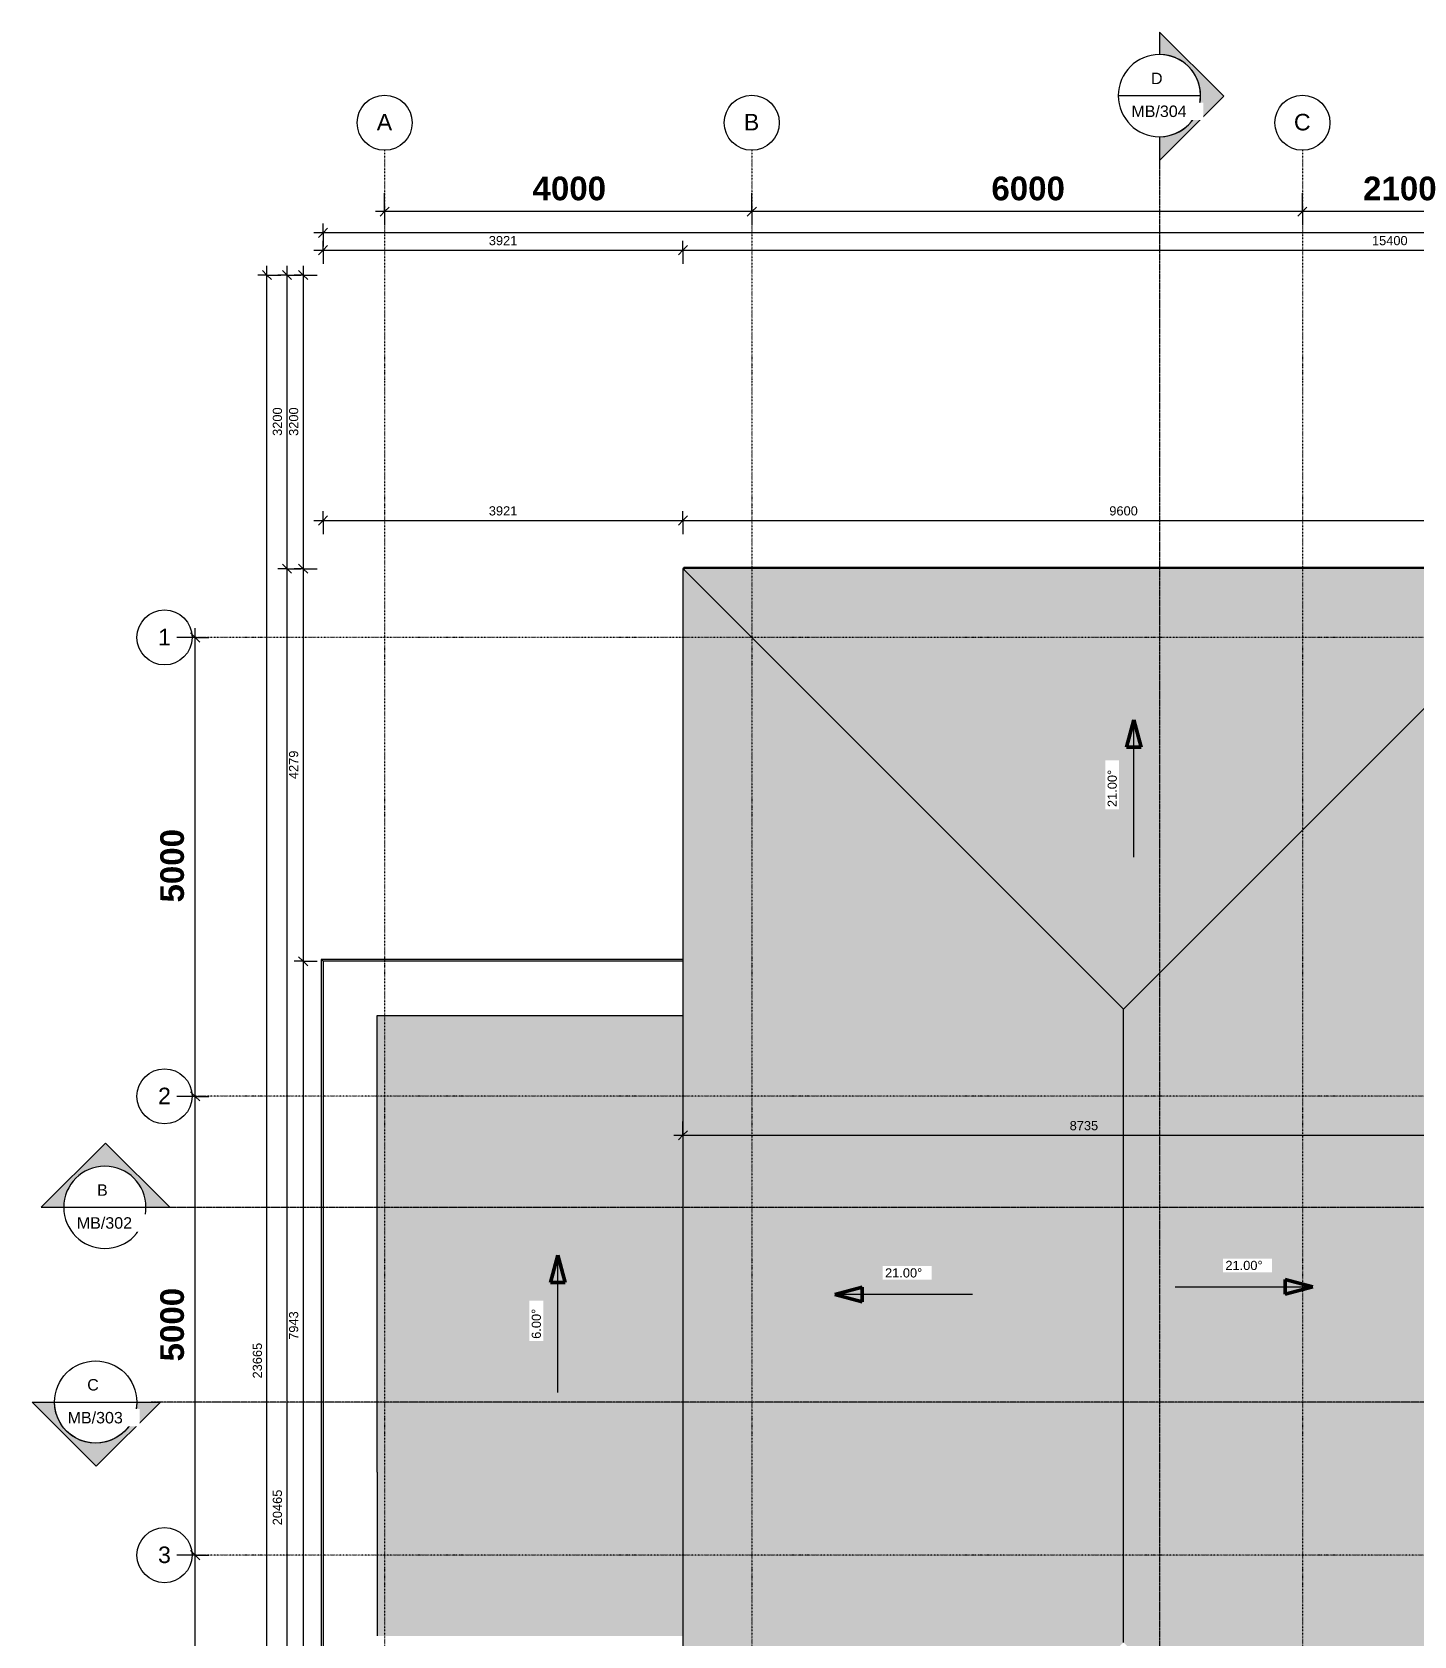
# Model space of a CAD drawing. Header units: millimetres. Extents: x -20313 to 11691, y -15775 to 12805.
# Drawn here: x -20313 to -5256, y -4672 to 12805 of the extents above; entities that cross this region are included whole.
import ezdxf

# ---------------------------------------------------------------- set-up
doc = ezdxf.new("R2010")
doc.units = ezdxf.units.MM
doc.linetypes.add('Dash dot', pattern=[15.875, 6.35, -4.7625, 0, -4.7625])
doc.linetypes.add('TD_Level Line', pattern=[8, 4, -2, 0, -2])
for name, color, linetype, lineweight in [('A-ANNO-DIMS', 211, 'Continuous', 9), ('A-ANNO-DIMS-100', 211, 'Continuous', 9), ('A-DETL-MBND', 5, 'Continuous', 5), ('A-ROOF', 132, 'Continuous', 5), ('A-ROOF-PATT', 132, 'Continuous', 5), ('G-ANNO-DIMS', 111, 'Continuous', 9), ('G-ANNO-SYMB', 111, 'Continuous', 9), ('S-GRID', 1, 'Continuous', 9), ('S-GRID-IDEN', 1, 'Continuous', 9)]:
    doc.layers.add(name, color=color, linetype=linetype, lineweight=lineweight)
doc.styles.add('Arial', font='arial.ttf', dxfattribs={"height": 125})
doc.styles.add('Arial_1', font='arial.ttf', dxfattribs={"height": 180})
doc.styles.add('Arial_2', font='arial.ttf', dxfattribs={"height": 100})
doc.styles.add('Arial_B', font='arialbd.ttf', dxfattribs={"height": 257.936508})
doc.dimstyles.new('Arial_1_0', dxfattribs={"dimscale": 304.8, "dimtxt": 102.02594, "dimasz": 0.328084, "dimexe": 0.328084, "dimexo": 0.0625, "dimgap": 0.082021, "dimtad": 1, "dimdec": 0, "dimzin": 0, "dimdsep": 46, "dimtxsty": 'Arial_2', "dimblk1": 'OBLIQUE', "dimblk2": 'OBLIQUE', "dimsah": 1, "dimcen": 0.09, "dimdle": 0.328084, "dimazin": 0, "dimtfac": 1, "dimtdec": 4, "dimtix": 1, "dimtmove": 0, "dimatfit": 3, "dimfxl": 0.492126, "dimfxlon": 1, "dimtvp": 1, "dimtolj": 1, "dimtzin": 0, "dimarcsym": 2})
doc.dimstyles.new('Arial_2_5', dxfattribs={"dimscale": 304.8, "dimtxt": 255.06485, "dimasz": 0.328084, "dimexe": 0.656168, "dimexo": 0.0625, "dimgap": 0.164042, "dimtad": 1, "dimdec": 0, "dimzin": 0, "dimdsep": 46, "dimtxsty": 'Arial_B', "dimblk1": 'OBLIQUE', "dimblk2": 'OBLIQUE', "dimsah": 1, "dimcen": 0.09, "dimdle": 0.328084, "dimazin": 0, "dimtfac": 1, "dimtdec": 4, "dimtix": 1, "dimtmove": 0, "dimatfit": 3, "dimfxl": 0.492126, "dimfxlon": 1, "dimtvp": 1, "dimtolj": 1, "dimtzin": 0, "dimarcsym": 2})

# ---------------------------------------------------------------- blocks, each defined once
blk = doc.blocks.new('PARAPET1 - PARAPET-963186-03_Roof Level')
at = {"layer": 'A-DETL-MBND'}
for p, q in [((2134, 17241), (-5843, 16979)), ((2115, 17221), (-5823, 16960)), ((2244, 13302), (2115, 17221)), ((2263, 13303), (2134, 17241)), ((-5843, 16979), (-5714, 13040)), ((-5695, 13041), (-5823, 16960)), ((-3429, 16447), (1544, 16611)), ((1544, 16611), (1653, 13282))]:
    blk.add_line(p, q, dxfattribs=at)
for points in [[(2115, 17221), (2118, 17224), (2121, 17227), (2125, 17232), (2128, 17234), (2130, 17237), (2132, 17239), (2134, 17241), (2134, 17241), (2133, 17241)], [(-5823, 16960), (-5826, 16963), (-5830, 16966), (-5834, 16970), (-5837, 16973), (-5839, 16975), (-5841, 16977), (-5843, 16979), (-5843, 16979), (-5843, 16978)]]:
    blk.add_open_spline(points, degree=3, knots=[0, 0, 0, 0, 0.1111111, 0.1666667, 0.2222222, 0.2777778, 0.3333333, 0.4444444, 0.5555556, 0.5555556, 0.5555556, 0.5555556], dxfattribs=at)
blk = doc.blocks.new('PARAPET4 - PARAPET-973503-03_Roof Level')
at = {"layer": 'A-DETL-MBND'}
for p, q in [((6532, 13433), (6521, 13433)), ((7274, -9136), (6532, 13433))]:
    blk.add_line(p, q, dxfattribs=at)
blk.add_open_spline([(6531, 13433), (6532, 13434), (6532, 13434), (6531, 13432), (6529, 13431), (6527, 13429), (6526, 13427), (6524, 13426), (6523, 13424), (6522, 13423), (6521, 13422)], degree=3, knots=[0.4444444, 0.4444444, 0.4444444, 0.4444444, 0.5555556, 0.6111111, 0.6666667, 0.75, 0.7708333, 0.7916667, 0.8333333, 0.8662883, 0.8662883, 0.8662883, 0.8662883], dxfattribs=at)
blk = doc.blocks.new('Grid - _-182767-03_Roof Level')
at = {"layer": 'S-GRID-IDEN'}
blk.add_circle((0, 0), 3, dxfattribs=at)
blk = doc.blocks.new('Section - _-1243848-03_Roof Level')
at = {"layer": 'G-ANNO-SYMB'}
h = blk.add_hatch(color=256, dxfattribs=at)
edge = h.paths.add_edge_path()
edge.add_line((-12.93, 0), (-5.93, 7))
edge.add_line((-5.93, 7), (1.07, 0))
edge.add_line((1.07, 0), (-1.52, 0))
edge.add_arc((-6, 0), 4.48, 0, 180)
edge.add_line((-10.48, 0), (-12.93, 0))
for p, q in [((-5.93, 7), (-12.93, 0)), ((1.07, 0), (-5.93, 7)), ((-12.93, 0), (-10.48, 0)), ((-1.52, 0), (1.07, 0))]:
    blk.add_line(p, q, dxfattribs=at)
for start, end in [(360, 180), (0, 180), (180, 360)]:
    blk.add_arc((-6, 0), 4.48, start, end, dxfattribs=at)
blk = doc.blocks.new('DIMBLOCK2-03_Roof Level')
at = {"layer": 'A-ANNO-DIMS-100', "transparency": 16777216}
for p, q in [((-18535, -3792), (-18735, -3792)), ((-18535, -3792), (-18585, -3742)), ((-18535, -8792), (-18535, -3792)), ((-18535, -3792), (-18485, -3842)), ((-18535, -3792), (-18385, -3792)), ((-18535, -8792), (-18735, -8792)), ((-18535, -8792), (-18585, -8742)), ((-18535, -8792), (-18485, -8842)), ((-18535, -8792), (-18385, -8792))]:
    blk.add_line(p, q, dxfattribs=at)
at = {"layer": 'A-ANNO-DIMS-100', "color": 0, "transparency": 16777216, "insert": (-18916, -6680), "char_height": 257.9, "width": 932.81, "attachment_point": 1, "rotation": 90, "line_spacing_factor": 0.941778, "style": 'Arial_B'}
blk.add_mtext('5000', dxfattribs=at)
blk = doc.blocks.new('_Oblique')
at = {"color": 0, "linetype": 'ByBlock', "lineweight": -2}
blk.add_line((-0.5, -0.5), (0.5, 0.5), dxfattribs=at)
blk = doc.blocks.new('DIMBLOCK3-03_Roof Level')
at = {"layer": 'A-ANNO-DIMS-100', "transparency": 16777216}
for p, q in [((-18535, 1208), (-18585, 1258)), ((-18535, 1208), (-18735, 1208)), ((-18535, -3792), (-18535, 1208)), ((-18535, 1208), (-18485, 1158)), ((-18535, 1208), (-18385, 1208)), ((-18535, -3792), (-18735, -3792)), ((-18535, -3792), (-18585, -3742)), ((-18535, -3792), (-18485, -3842)), ((-18535, -3792), (-18385, -3792))]:
    blk.add_line(p, q, dxfattribs=at)
at = {"layer": 'A-ANNO-DIMS-100', "color": 0, "transparency": 16777216, "insert": (-18916, -1680), "char_height": 257.9, "width": 932.81, "attachment_point": 1, "rotation": 90, "line_spacing_factor": 0.941778, "style": 'Arial_B'}
blk.add_mtext('5000', dxfattribs=at)
blk = doc.blocks.new('DIMBLOCK4-03_Roof Level')
at = {"layer": 'A-ANNO-DIMS-100', "transparency": 16777216}
for p, q in [((-18535, 1208), (-18535, 6308)), ((-18535, 6208), (-18735, 6208)), ((-18535, 6208), (-18585, 6258)), ((-18535, 6208), (-18485, 6158)), ((-18535, 6208), (-18385, 6208)), ((-18535, 1208), (-18585, 1258)), ((-18535, 1208), (-18735, 1208)), ((-18535, 1208), (-18485, 1158)), ((-18535, 1208), (-18385, 1208))]:
    blk.add_line(p, q, dxfattribs=at)
at = {"layer": 'A-ANNO-DIMS-100', "color": 0, "transparency": 16777216, "insert": (-18916, 3320), "char_height": 257.9, "width": 932.81, "attachment_point": 1, "rotation": 90, "line_spacing_factor": 0.941778, "style": 'Arial_B'}
blk.add_mtext('5000', dxfattribs=at)
blk = doc.blocks.new('DIMBLOCK9-03_Roof Level')
at = {"layer": 'A-ANNO-DIMS-100', "transparency": 16777216}
for p, q in [((-6471, 10849), (-6471, 11049)), ((-4371, 10849), (-4371, 11049)), ((-6471, 10849), (-6521, 10799)), ((-6471, 10849), (-6421, 10899)), ((-4371, 10849), (-6471, 10849)), ((-6471, 10849), (-6471, 10699)), ((-4371, 10849), (-4421, 10799)), ((-4371, 10849), (-4321, 10899)), ((-4371, 10849), (-4371, 10699))]:
    blk.add_line(p, q, dxfattribs=at)
at = {"layer": 'A-ANNO-DIMS-100', "color": 0, "transparency": 16777216, "insert": (-5810, 11230), "char_height": 257.9, "width": 932.81, "attachment_point": 1, "line_spacing_factor": 0.941778, "style": 'Arial_B'}
blk.add_mtext('2100', dxfattribs=at)
blk = doc.blocks.new('DIMBLOCK10-03_Roof Level')
at = {"layer": 'A-ANNO-DIMS-100', "transparency": 16777216}
for p, q in [((-12471, 10849), (-12471, 11049)), ((-6471, 10849), (-6471, 11049)), ((-12471, 10849), (-12521, 10799)), ((-12471, 10849), (-12421, 10899)), ((-6471, 10849), (-12471, 10849)), ((-12471, 10849), (-12471, 10699)), ((-6471, 10849), (-6521, 10799)), ((-6471, 10849), (-6421, 10899)), ((-6471, 10849), (-6471, 10699))]:
    blk.add_line(p, q, dxfattribs=at)
at = {"layer": 'A-ANNO-DIMS-100', "color": 0, "transparency": 16777216, "insert": (-9860, 11230), "char_height": 257.9, "width": 932.81, "attachment_point": 1, "line_spacing_factor": 0.941778, "style": 'Arial_B'}
blk.add_mtext('6000', dxfattribs=at)
blk = doc.blocks.new('DIMBLOCK11-03_Roof Level')
at = {"layer": 'A-ANNO-DIMS-100', "transparency": 16777216}
for p, q in [((-16471, 10849), (-16471, 11049)), ((-12471, 10849), (-12471, 11049)), ((-12471, 10849), (-16571, 10849)), ((-16471, 10849), (-16521, 10799)), ((-16471, 10849), (-16421, 10899)), ((-16471, 10849), (-16471, 10699)), ((-12471, 10849), (-12521, 10799)), ((-12471, 10849), (-12421, 10899)), ((-12471, 10849), (-12471, 10699))]:
    blk.add_line(p, q, dxfattribs=at)
at = {"layer": 'A-ANNO-DIMS-100', "color": 0, "transparency": 16777216, "insert": (-14860, 11230), "char_height": 257.9, "width": 932.81, "attachment_point": 1, "line_spacing_factor": 0.941778, "style": 'Arial_B'}
blk.add_mtext('4000', dxfattribs=at)
blk = doc.blocks.new('DIMBLOCK12-03_Roof Level')
at = {"layer": 'A-ANNO-DIMS-100', "transparency": 16777216}
for p, q in [((-17142, 7483), (-17142, 7583)), ((-17142, 7483), (-17092, 7533)), ((-13221, 7483), (-13221, 7583)), ((-13221, 7483), (-13171, 7533)), ((-17242, 7483), (-13221, 7483)), ((-17142, 7483), (-17192, 7433)), ((-17142, 7483), (-17142, 7333)), ((-13221, 7483), (-13271, 7433)), ((-13221, 7483), (-13221, 7333))]:
    blk.add_line(p, q, dxfattribs=at)
at = {"layer": 'A-ANNO-DIMS-100', "color": 0, "transparency": 16777216, "insert": (-15336, 7638), "char_height": 100, "width": 369.18, "attachment_point": 1, "line_spacing_factor": 0.941778, "style": 'Arial_2'}
blk.add_mtext('3921', dxfattribs=at)
blk = doc.blocks.new('DIMBLOCK13-03_Roof Level')
at = {"layer": 'A-ANNO-DIMS-100', "transparency": 16777216}
for p, q in [((-13221, 7483), (-13221, 7583)), ((-13221, 7483), (-13171, 7533)), ((-3621, 7483), (-3621, 7583)), ((-3621, 7483), (-3571, 7533)), ((-13221, 7483), (-13271, 7433)), ((-13221, 7483), (-3621, 7483)), ((-13221, 7483), (-13221, 7333)), ((-3621, 7483), (-3671, 7433)), ((-3621, 7483), (-3621, 7333))]:
    blk.add_line(p, q, dxfattribs=at)
at = {"layer": 'A-ANNO-DIMS-100', "color": 0, "transparency": 16777216, "insert": (-8575, 7638), "char_height": 100, "width": 369.18, "attachment_point": 1, "line_spacing_factor": 0.941778, "style": 'Arial_2'}
blk.add_mtext('9600', dxfattribs=at)
blk = doc.blocks.new('DIMBLOCK15-03_Roof Level')
at = {"layer": 'A-ANNO-DIMS-100', "transparency": 16777216}
for p, q in [((-17142, 10429), (-17142, 10529)), ((-13221, 10429), (-13221, 10529)), ((-17242, 10429), (-13221, 10429)), ((-17142, 10429), (-17192, 10379)), ((-17142, 10429), (-17092, 10479)), ((-17142, 10429), (-17142, 10279)), ((-13221, 10429), (-13271, 10379)), ((-13221, 10429), (-13171, 10479)), ((-13221, 10429), (-13221, 10279))]:
    blk.add_line(p, q, dxfattribs=at)
at = {"layer": 'A-ANNO-DIMS-100', "color": 0, "transparency": 16777216, "insert": (-15336, 10583), "char_height": 100, "width": 369.18, "attachment_point": 1, "line_spacing_factor": 0.941778, "style": 'Arial_2'}
blk.add_mtext('3921', dxfattribs=at)
blk = doc.blocks.new('DIMBLOCK16-03_Roof Level')
at = {"layer": 'A-ANNO-DIMS-100', "transparency": 16777216}
for p, q in [((-13221, 10429), (-13221, 10529)), ((2179, 10429), (2179, 10529)), ((-13221, 10429), (-13271, 10379)), ((-13221, 10429), (-13171, 10479)), ((-13221, 10429), (2179, 10429)), ((-13221, 10429), (-13221, 10279)), ((2179, 10429), (2129, 10379)), ((2179, 10429), (2229, 10479)), ((2179, 10429), (2179, 10279))]:
    blk.add_line(p, q, dxfattribs=at)
at = {"layer": 'A-ANNO-DIMS-100', "color": 0, "transparency": 16777216, "insert": (-5713, 10583), "char_height": 100, "width": 461.47, "attachment_point": 1, "line_spacing_factor": 0.941778, "style": 'Arial_2'}
blk.add_mtext('15400', dxfattribs=at)
blk = doc.blocks.new('DIMBLOCK19-03_Roof Level')
at = {"layer": 'A-ANNO-DIMS-100', "transparency": 16777216}
for p, q in [((-17142, 10618), (-17142, 10718)), ((-17142, 10618), (-17092, 10668)), ((9344, 10618), (9344, 10718)), ((9344, 10618), (9394, 10668)), ((9444, 10618), (-17242, 10618)), ((-17142, 10618), (-17192, 10568)), ((-17142, 10618), (-17142, 10468)), ((9344, 10618), (9294, 10568)), ((9344, 10618), (9344, 10468))]:
    blk.add_line(p, q, dxfattribs=at)
at = {"layer": 'A-ANNO-DIMS-100', "color": 0, "transparency": 16777216, "insert": (-4091, 10772), "char_height": 100, "width": 461.47, "attachment_point": 1, "line_spacing_factor": 0.941778, "style": 'Arial_2'}
blk.add_mtext('26486', dxfattribs=at)
blk = doc.blocks.new('DIMBLOCK20-03_Roof Level')
at = {"layer": 'A-ANNO-DIMS-100', "transparency": 16777216}
for p, q in [((-17358, 10158), (-17458, 10158)), ((-17358, 10158), (-17408, 10208)), ((-17358, 10258), (-17358, 6958)), ((-17358, 10158), (-17308, 10108)), ((-17358, 10158), (-17208, 10158)), ((-17358, 6958), (-17408, 7008)), ((-17358, 6958), (-17458, 6958)), ((-17358, 6958), (-17308, 6908)), ((-17358, 6958), (-17208, 6958))]:
    blk.add_line(p, q, dxfattribs=at)
at = {"layer": 'A-ANNO-DIMS-100', "color": 0, "transparency": 16777216, "insert": (-17513, 8405), "char_height": 100, "width": 369.18, "attachment_point": 1, "rotation": 90, "line_spacing_factor": 0.941778, "style": 'Arial_2'}
blk.add_mtext('3200', dxfattribs=at)
blk = doc.blocks.new('DIMBLOCK21-03_Roof Level')
at = {"layer": 'A-ANNO-DIMS-100', "transparency": 16777216}
for p, q in [((-17358, 6958), (-17408, 7008)), ((-17358, 6958), (-17458, 6958)), ((-17358, 6958), (-17358, 2680)), ((-17358, 6958), (-17308, 6908)), ((-17358, 6958), (-17208, 6958)), ((-17358, 2680), (-17458, 2680)), ((-17358, 2680), (-17408, 2730)), ((-17358, 2680), (-17308, 2630)), ((-17358, 2680), (-17208, 2680))]:
    blk.add_line(p, q, dxfattribs=at)
at = {"layer": 'A-ANNO-DIMS-100', "color": 0, "transparency": 16777216, "insert": (-17513, 4665), "char_height": 100, "width": 369.18, "attachment_point": 1, "rotation": 90, "line_spacing_factor": 0.941778, "style": 'Arial_2'}
blk.add_mtext('4279', dxfattribs=at)
blk = doc.blocks.new('DIMBLOCK22-03_Roof Level')
at = {"layer": 'A-ANNO-DIMS-100', "transparency": 16777216}
for p, q in [((-17358, 2680), (-17458, 2680)), ((-17358, 2680), (-17408, 2730)), ((-17358, 2680), (-17358, -5263)), ((-17358, 2680), (-17308, 2630)), ((-17358, 2680), (-17208, 2680)), ((-17358, -5263), (-17408, -5213)), ((-17358, -5263), (-17458, -5263)), ((-17358, -5263), (-17308, -5313)), ((-17358, -5263), (-17208, -5263))]:
    blk.add_line(p, q, dxfattribs=at)
at = {"layer": 'A-ANNO-DIMS-100', "color": 0, "transparency": 16777216, "insert": (-17513, -1445), "char_height": 100, "width": 369.18, "attachment_point": 1, "rotation": 90, "line_spacing_factor": 0.941778, "style": 'Arial_2'}
blk.add_mtext('7943', dxfattribs=at)
blk = doc.blocks.new('DIMBLOCK25-03_Roof Level')
at = {"layer": 'A-ANNO-DIMS-100', "transparency": 16777216}
for p, q in [((-17535, 6958), (-17585, 7008)), ((-17535, 6958), (-17635, 6958)), ((-17535, -13607), (-17535, 6958)), ((-17535, 6958), (-17485, 6908)), ((-17535, 6958), (-17385, 6958)), ((-17535, -13507), (-17585, -13457)), ((-17535, -13507), (-17635, -13507)), ((-17535, -13507), (-17485, -13557)), ((-17535, -13507), (-17385, -13507))]:
    blk.add_line(p, q, dxfattribs=at)
at = {"layer": 'A-ANNO-DIMS-100', "color": 0, "transparency": 16777216, "insert": (-17690, -3466), "char_height": 100, "width": 461.47, "attachment_point": 1, "rotation": 90, "line_spacing_factor": 0.941778, "style": 'Arial_2'}
blk.add_mtext('20465', dxfattribs=at)
blk = doc.blocks.new('DIMBLOCK26-03_Roof Level')
at = {"layer": 'A-ANNO-DIMS-100', "transparency": 16777216}
for p, q in [((-17535, 10158), (-17635, 10158)), ((-17535, 10158), (-17585, 10208)), ((-17535, 6958), (-17535, 10258)), ((-17535, 10158), (-17485, 10108)), ((-17535, 10158), (-17385, 10158)), ((-17535, 6958), (-17585, 7008)), ((-17535, 6958), (-17635, 6958)), ((-17535, 6958), (-17485, 6908)), ((-17535, 6958), (-17385, 6958))]:
    blk.add_line(p, q, dxfattribs=at)
at = {"layer": 'A-ANNO-DIMS-100', "color": 0, "transparency": 16777216, "insert": (-17690, 8405), "char_height": 100, "width": 369.18, "attachment_point": 1, "rotation": 90, "line_spacing_factor": 0.941778, "style": 'Arial_2'}
blk.add_mtext('3200', dxfattribs=at)
blk = doc.blocks.new('DIMBLOCK27-03_Roof Level')
at = {"layer": 'A-ANNO-DIMS-100', "transparency": 16777216}
for p, q in [((-17753, 10158), (-17853, 10158)), ((-17753, 10158), (-17803, 10208)), ((-17753, -13607), (-17753, 10258)), ((-17753, 10158), (-17703, 10108)), ((-17753, 10158), (-17603, 10158)), ((-17753, -13507), (-17803, -13457)), ((-17753, -13507), (-17853, -13507)), ((-17753, -13507), (-17703, -13557)), ((-17753, -13507), (-17603, -13507))]:
    blk.add_line(p, q, dxfattribs=at)
at = {"layer": 'A-ANNO-DIMS-100', "color": 0, "transparency": 16777216, "insert": (-17908, -1866), "char_height": 100, "width": 461.47, "attachment_point": 1, "rotation": 90, "line_spacing_factor": 0.941778, "style": 'Arial_2'}
blk.add_mtext('23665', dxfattribs=at)
blk = doc.blocks.new('DIMBLOCK44-03_Roof Level')
at = {"layer": 'A-ANNO-DIMS-100', "transparency": 16777216}
for p, q in [((-13221, 784), (-13221, 934)), ((-4486, 784), (-4486, 934)), ((-13321, 784), (-4486, 784)), ((-13221, 784), (-13271, 734)), ((-13221, 784), (-13171, 834)), ((-13221, 784), (-13221, 684)), ((-4486, 784), (-4536, 734)), ((-4486, 784), (-4436, 834)), ((-4486, 784), (-4486, 684))]:
    blk.add_line(p, q, dxfattribs=at)
at = {"layer": 'A-ANNO-DIMS-100', "color": 0, "transparency": 16777216, "insert": (-9007, 939), "char_height": 100, "width": 369.18, "attachment_point": 1, "line_spacing_factor": 0.941778, "style": 'Arial_2'}
blk.add_mtext('8735', dxfattribs=at)

msp = doc.modelspace()

# ---------------------------------------------------------------- hatches: boundary and pattern name
at = {"layer": 'A-DETL-MBND'}
h = msp.add_hatch(dxfattribs=at)
h.set_pattern_fill('FP_14', color=256, style=0, pattern_type=2)
h.set_pattern_definition([(94.997, (-116.84, -102.44), (127.0003622, -1515.6514102), [116.643, -2799.438]), (0, (-127, 13.76), (127, 126.304), [10.16, -116.84]), (180, (0, 23.86), (-127, -126.304), [35.56, -91.44]), (270, (-35.56, 23.86), (127, -126.304), [12.63, -113.674]), (90, (-116.84, 11.23), (-127, 126.304), [12.63, -113.674]), (180, (-116.84, 23.86), (-127, -126.304), [10.16, -116.84]), (180, (0, 13.76), (-127, -126.304), [25.4, -101.6]), (265.003, (-25.4, 13.76), (-127.0003622, -1515.6514102), [116.643, -2799.438]), (232.544, (-25.4, 7.445), (1651.0084555, 2147.1663823), [33.413, -3307.874]), (198.341, (-45.72, -19.08), (-253.9992, -126.30564), [32.111, -369.279]), (161.659, (-76.2, -29.183), (253.9992, -126.30564), [32.111, -369.279]), (127.456, (-106.68, -19.079), (-1651.0084555, 2147.1663823), [33.413, -3307.874]), (200.123, (-52.07, -10.238), (1396.9998089, 505.2175104), [25.699, -2544.176]), (159.877, (-76.2, -19.079), (-1396.9998089, 505.2175104), [25.699, -2544.176]), (127.557, (-100.33, -10.238), (-1269.9901965, 1641.963257), [27.085, -2681.448]), (232.443, (-35.56, 11.234), (1269.9901965, 1641.963257), [27.085, -2681.448])])
h.paths.add_polyline_path([(-16107.2, -4671.5), (-13221, -4671.5), (-13221, 2088.5), (-16551, 2088.5), (-16551, -4671.5), (-16213.2, -4671.5)])
at = {"layer": 'A-ROOF-PATT'}
h = msp.add_hatch(dxfattribs=at)
h.set_pattern_fill('FP_8', color=256, style=0, pattern_type=2)
h.set_pattern_definition([(185.321, (-1660.895, -116.84), (1422.7774649, 126.991261), [109.552, -2629.24]), (90, (-1769.97, -127), (-118.565, 127), [10.16, -116.84]), (270, (-1779.46, 0), (118.565, -127), [35.56, -91.44]), (0, (-1779.46, -35.56), (118.565, 127), [11.856, -106.708]), (180, (-1767.6, -116.84), (-118.565, -127), [11.856, -106.708]), (270, (-1779.46, -116.84), (118.565, -127), [10.16, -116.84]), (270, (-1769.97, 0), (118.565, -127), [25.4, -101.6]), (354.679, (-1769.975, -25.4), (1422.7774649, -126.991261), [109.552, -2629.24]), (320.782, (-1764.047, -25.4), (-2015.6072356, 1650.990985), [32.138, -3181.648]), (287.286, (-1739.148, -45.72), (118.566, -253.99939), [31.922, -367.1]), (252.714, (-1729.663, -76.2), (118.566, 253.99939), [31.922, -367.1]), (219.218, (-1739.148, -106.68), (-2015.6072356, -1650.990985), [32.138, -3181.648]), (288.981, (-1747.447, -52.07), (-474.2663295, 1396.9973541), [25.517, -2526.225]), (251.019, (-1739.148, -76.2), (-474.2663295, -1396.9973541), [25.517, -2526.225]), (219.321, (-1747.447, -100.33), (-1541.3477461, -1269.9923843), [26.055, -2579.41]), (320.679, (-1767.603, -35.56), (-1541.3477461, 1269.9923843), [26.055, -2579.41])])
h.paths.add_polyline_path([(-13221, -9541.5), (-8421, -4741.5), (-8421, 2158.5), (-13221, 6958.5), (-13221, -9381.1)])
h = msp.add_hatch(dxfattribs=at)
h.set_pattern_fill('FP_9', color=256, style=0, pattern_type=2)
h.set_pattern_definition([(95.321, (-116.84, 856.617), (126.991261, -1422.7774649), [109.552, -2629.24]), (0, (-127, 965.7), (127, 118.565), [10.16, -116.84]), (180, (0, 975.18), (-127, -118.565), [35.56, -91.44]), (270, (-35.56, 975.18), (127, -118.565), [11.856, -106.708]), (90, (-116.84, 963.33), (-127, 118.565), [11.856, -106.708]), (180, (-116.84, 975.18), (-127, -118.565), [10.16, -116.84]), (180, (0, 965.7), (-127, -118.565), [25.4, -101.6]), (264.679, (-25.4, 965.696), (-126.991261, -1422.7774649), [109.552, -2629.24]), (230.782, (-25.4, 959.768), (1650.990985, 2015.6072356), [32.138, -3181.648]), (197.286, (-45.72, 934.87), (-253.99939, -118.566), [31.922, -367.1]), (162.714, (-76.2, 925.384), (253.99939, -118.566), [31.922, -367.1]), (129.218, (-106.68, 934.869), (-1650.990985, 2015.6072356), [32.138, -3181.648]), (198.981, (-52.07, 943.169), (1396.9973541, 474.2663295), [25.517, -2526.225]), (161.019, (-76.2, 934.869), (-1396.9973541, 474.2663295), [25.517, -2526.225]), (129.321, (-100.33, 943.169), (-1269.9923843, 1541.3477461), [26.055, -2579.41]), (230.679, (-35.56, 963.325), (1269.9923843, 1541.3477461), [26.055, -2579.41])])
h.paths.add_polyline_path([(-8421, 2158.5), (-3621, 6958.5), (-13221, 6958.5), (-8941.2, 2678.7)])
h = msp.add_hatch(dxfattribs=at)
h.set_pattern_fill('FP_10', color=256, style=0, pattern_type=2)
h.set_pattern_definition([(5.321, (-502.076, 116.84), (-1422.777465, -126.991261), [109.552, -2629.24]), (270, (-393, 127), (118.565, -127), [10.16, -116.84]), (90, (-383.51, 0), (-118.565, 127), [35.56, -91.44]), (180, (-383.51, 35.56), (-118.565, -127), [11.856, -106.708]), (0, (-395.37, 116.84), (118.565, 127), [11.856, -106.708]), (90, (-383.51, 116.84), (-118.565, 127), [10.16, -116.84]), (90, (-393, 0), (-118.565, 127), [25.4, -101.6]), (174.679, (-392.996, 25.4), (-1422.777465, 126.991261), [109.552, -2629.24]), (140.782, (-398.925, 25.4), (2015.6072356, -1650.990985), [32.138, -3181.648]), (107.286, (-423.823, 45.72), (-118.566, 253.99939), [31.922, -367.1]), (72.714, (-433.308, 76.2), (-118.566, -253.99939), [31.922, -367.1]), (39.218, (-423.823, 106.68), (2015.6072356, 1650.990985), [32.138, -3181.648]), (108.981, (-415.524, 52.07), (474.2663295, -1396.9973541), [25.517, -2526.225]), (71.019, (-423.823, 76.2), (474.2663295, 1396.9973541), [25.517, -2526.225]), (39.321, (-415.524, 100.33), (1541.347746, 1269.9923843), [26.055, -2579.41]), (140.679, (-395.368, 35.56), (1541.347746, -1269.9923843), [26.055, -2579.41])])
h.paths.add_polyline_path([(-3621, -9541.5), (-3621, -2926.5), (-4486, -2926.5), (-4486, -2906.5), (-4501, -2906.5), (-4501, 1938.5), (-3621, 1938.5), (-3621, 6958.5), (-8421, 2158.5), (-8421, -4741.5), (-3781.4, -9381.1)])
at = {"layer": 'G-ANNO-DIMS', "lineweight": 50}
for points in [[(-8309, 5312.6), (-8389.3, 5012.6), (-8228.6, 5012.6)], [(-14584.3, -520.8), (-14664.7, -820.8), (-14503.9, -820.8)], [(-11566.7, -950.2), (-11266.7, -1030.6), (-11266.7, -869.8)], [(-6358.4, -868.8), (-6658.4, -788.4), (-6658.4, -949.2)]]:
    msp.add_hatch(color=256, dxfattribs=at).paths.add_polyline_path(points)

# ---------------------------------------------------------------- linework, layer by layer
at = {"layer": 'A-DETL-MBND'}
msp.add_line((-16551, -2886.6), (-16551, -4671.5), dxfattribs=at)
at = {"layer": 'A-ROOF'}
for p, q in [((-13221, 6958.5), (-13221, -9541.5)), ((-8421, 2158.5), (-13221, 6958.5)), ((-3621, 6958.5), (-13221, 6958.5)), ((-8421, 2158.5), (-3621, 6958.5)), ((-8421, -4741.5), (-8421, 2158.5))]:
    msp.add_line(p, q, dxfattribs=at)
at = {"layer": 'G-ANNO-DIMS', "lineweight": 50}
for p, q in [((-8309, 5312.6), (-8389.3, 5012.6)), ((-8228.6, 5012.6), (-8309, 5312.6)), ((-8389.3, 5012.6), (-8228.6, 5012.6)), ((-14584.3, -520.8), (-14664.7, -820.8)), ((-14503.9, -820.8), (-14584.3, -520.8)), ((-14664.7, -820.8), (-14503.9, -820.8)), ((-11266.7, -869.8), (-11566.7, -950.2)), ((-11266.7, -1030.6), (-11266.7, -869.8)), ((-6358.4, -868.8), (-6658.4, -788.4)), ((-6658.4, -788.4), (-6658.4, -949.2)), ((-6658.4, -949.2), (-6358.4, -868.8)), ((-11566.7, -950.2), (-11266.7, -1030.6))]:
    msp.add_line(p, q, dxfattribs=at)
at = {"layer": 'G-ANNO-DIMS'}
for p, q in [((-8309, 3812.6), (-8309, 5312.6)), ((-14584.3, -2020.8), (-14584.3, -520.8)), ((-7858.4, -868.8), (-6358.4, -868.8)), ((-10066.7, -950.2), (-11566.7, -950.2))]:
    msp.add_line(p, q, dxfattribs=at)
at = {"layer": 'G-ANNO-SYMB'}
for p, q in [((-8476.9, 12112.7), (-7580.9, 12112.7)), ((-19967.7, -0.9), (-19071.7, -0.9)), ((-20068.2, -2122.7), (-19172.2, -2122.7))]:
    msp.add_line(p, q, dxfattribs=at)
at = {"layer": 'G-ANNO-SYMB', "linetype": 'TD_Level Line', "lineweight": 18}
for p, q in [((-8028.9, 11512.7), (-8028.9, -14482.8)), ((-18919.7, -0.9), (10398.9, -0.9)), ((10398.9, -2122.7), (-19020.2, -2122.7))]:
    msp.add_line(p, q, dxfattribs=at)
at = {"layer": 'S-GRID', "linetype": 'Dash dot', "lineweight": 18}
for p, q in [((-16471, 11517.3), (-16471, 9017.3)), ((-12471, 11517.3), (-12471, 9017.3)), ((-6471, 11517.3), (-6471, 9017.3)), ((-16471, 9017.3), (-16471, -12139.4)), ((-12471, 9017.3), (-12471, -12139.4)), ((-6471, 9017.3), (-6471, -12139.4)), ((-16069.6, 6208.5), (-18569.6, 6208.5)), ((8182, 6208.5), (-16069.6, 6208.5)), ((-16069.6, 1208.5), (-18569.6, 1208.5)), ((8182, 1208.5), (-16069.6, 1208.5)), ((-16069.6, -3791.5), (-18569.6, -3791.5)), ((8182, -3791.5), (-16069.6, -3791.5))]:
    msp.add_line(p, q, dxfattribs=at)

# ---------------------------------------------------------------- block references
at = {"layer": 'A-DETL-MBND', "rotation": 88.11700695989701}
for name in ['PARAPET4 - PARAPET-973503-03_Roof Level', 'PARAPET1 - PARAPET-963186-03_Roof Level']:
    msp.add_blockref(name, (0, 0), dxfattribs=at)
at = {"layer": 'G-ANNO-SYMB', "xscale": 99.99999999999994, "yscale": 99.99999999999994, "zscale": 99.99999999999994, "rotation": 269.9999999999995}
msp.add_blockref('Section - _-1243848-03_Roof Level', (-8028.9, 11512.7), dxfattribs=at)
at = {"layer": 'G-ANNO-SYMB', "xscale": 99.99999999999994, "yscale": 99.99999999999994, "zscale": 99.99999999999994}
msp.add_blockref('Section - _-1243848-03_Roof Level', (-18919.7, -0.9), dxfattribs=at)
at = {"layer": 'G-ANNO-SYMB', "extrusion": (0, 0, -1), "xscale": 99.99999999999993, "yscale": 99.99999999999993, "zscale": 99.99999999999993, "rotation": 180}
msp.add_blockref('Section - _-1243848-03_Roof Level', (19020.2, -2122.7), dxfattribs=at)
at = {"layer": 'S-GRID-IDEN'}
for p, xscale, yscale, zscale, rotation in [((-16471, 11817.3), 99.99999999999993, 99.99999999999993, 99.99999999999993, 180), ((-12471, 11817.3), 99.99999999999993, 99.99999999999993, 99.99999999999993, 180), ((-6471, 11817.3), 99.99999999999994, 99.99999999999994, 99.99999999999994, 180), ((-18869.6, 6208.5), 99.99999999999994, 99.99999999999994, 99.99999999999994, 90), ((-18869.6, 1208.5), 99.99999999999994, 99.99999999999994, 99.99999999999994, 90), ((-18869.6, -3791.5), 99.99999999999994, 99.99999999999994, 99.99999999999994, 90)]:
    msp.add_blockref('Grid - _-182767-03_Roof Level', p, dxfattribs=dict(at, xscale=xscale, yscale=yscale, zscale=zscale, rotation=rotation))

# ---------------------------------------------------------------- dimensions: what is measured, and where the dimension line sits
at = {"layer": 'A-ANNO-DIMS'}
for base, p1, p2, dimstyle, override, picture, middle in [((-16471, 10849.1), (-12471, 10699.1), (-16471, 10699.1), 'Arial_2_5', {"dimpost": '<>', "dimfxl": 4000}, 'DIMBLOCK11-03_Roof Level', (-14471, 11030.8)), ((-12471, 10849.1), (-6471, 10699.1), (-12471, 10699.1), 'Arial_2_5', {"dimpost": '<>', "dimfxl": 6000}, 'DIMBLOCK10-03_Roof Level', (-9471, 11030.8)), ((-6471, 10849.1), (-4371, 10699.1), (-6471, 10699.1), 'Arial_2_5', {"dimpost": '<>', "dimfxl": 2100}, 'DIMBLOCK9-03_Roof Level', (-5421, 11030.8)), ((-13221, 7483.2), (-17142.4, 7333.2), (-13221, 7333.2), 'Arial_1_0', {"dimpost": '<>', "dimfxl": 3921.439844}, 'DIMBLOCK12-03_Roof Level', (-15181.7, 7559.3)), ((-3621, 7483.2), (-13221, 7333.2), (-3621, 7333.2), 'Arial_1_0', {"dimpost": '<>', "dimfxl": 9600}, 'DIMBLOCK13-03_Roof Level', (-8421, 7559.2)), ((-4486, 783.8), (-13221, 933.8), (-4486, 933.8), 'Arial_1_0', {"dimpost": '<>', "dimfxl": 8735}, 'DIMBLOCK44-03_Roof Level', (-8853.5, 859.9))]:
    dim = msp.add_linear_dim(base=base, p1=p1, p2=p2, dimstyle=dimstyle, override=override, dxfattribs=at)
    dim.commit()
    dim.dimension.update_dxf_attribs({"geometry": picture, "text_midpoint": middle})
for base, p1, p2, angle, override, picture, middle in [((-17142.4, 10617.6), (9344, 10467.6), (-17142.4, 10467.6), 0, {"dimpost": '<>', "dimfxl": 26486.439844}, 'DIMBLOCK19-03_Roof Level', (-3899.2, 10693.7)), ((-13221, 10428.5), (-17142.4, 10278.5), (-13221, 10278.5), 0, {"dimpost": '<>', "dimfxl": 3921.439844}, 'DIMBLOCK15-03_Roof Level', (-15181.7, 10504.6)), ((2179, 10428.5), (-13221, 10278.5), (2179, 10278.5), 0, {"dimpost": '<>', "dimfxl": 15400}, 'DIMBLOCK16-03_Roof Level', (-5521, 10504.6)), ((-17752.7, 10158.5), (-17602.7, -13506.5), (-17602.7, 10158.5), 90, {"dimpost": '<>', "dimfxl": 23665}, 'DIMBLOCK27-03_Roof Level', (-17828.8, -1674)), ((-17535.4, 10158.5), (-17385.4, 6958.5), (-17385.4, 10158.5), 90, {"dimpost": '<>', "dimfxl": 3200}, 'DIMBLOCK26-03_Roof Level', (-17611.5, 8558.5)), ((-17358.4, 6958.5), (-17208.4, 10158.5), (-17208.4, 6958.5), 90, {"dimpost": '<>', "dimfxl": 3200}, 'DIMBLOCK20-03_Roof Level', (-17434.5, 8558.5)), ((-17535.4, 6958.5), (-17385.4, -13506.5), (-17385.4, 6958.5), 90, {"dimpost": '<>', "dimfxl": 20465}, 'DIMBLOCK25-03_Roof Level', (-17611.4, -3274)), ((-17358.4, 2679.9), (-17208.4, 6958.5), (-17208.4, 2679.9), 90, {"dimpost": '<>', "dimfxl": 4278.560156}, 'DIMBLOCK21-03_Roof Level', (-17434.4, 4819.2)), ((-17358.4, -5263), (-17208.4, 2679.9), (-17208.4, -5263), 90, {"dimpost": '<>', "dimfxl": 7942.879689}, 'DIMBLOCK22-03_Roof Level', (-17434.5, -1291.5))]:
    dim = msp.add_linear_dim(base=base, p1=p1, p2=p2, angle=angle, dimstyle='Arial_1_0', override=override, dxfattribs=at)
    dim.commit()
    dim.dimension.update_dxf_attribs({"geometry": picture, "text_midpoint": middle})

# ---------------------------------------------------------------- next in the draw order: texts
at = {"layer": 'G-ANNO-DIMS', "char_height": 100, "attachment_point": 1, "rotation": 90, "line_spacing_factor": 0.941778, "style": 'Arial_2', "bg_fill": 3, "box_fill_scale": 1.25, "bg_fill_color": 256, "bg_fill_true_color": 13158600, "bg_fill_transparency": 0}
for s, insert, width in [('21.00°', (-8593.5, 4360.6), 484.823), ('6.00°', (-14868.8, -1434.1), 391.776)]:
    msp.add_mtext(s, dxfattribs=dict(at, insert=insert, width=width))
at = {"layer": 'G-ANNO-DIMS', "char_height": 100, "width": 484.823, "attachment_point": 1, "line_spacing_factor": 0.941778, "style": 'Arial_2', "bg_fill": 3, "box_fill_scale": 1.25, "bg_fill_color": 256, "bg_fill_true_color": 13158600, "bg_fill_transparency": 0}
for insert in [(-11018.7, -665.7), (-7310.4, -584.3)]:
    msp.add_mtext('21.00°', dxfattribs=dict(at, insert=insert))
at = {"layer": 'G-ANNO-SYMB', "char_height": 125, "attachment_point": 1, "style": 'Arial', "bg_fill": 3, "box_fill_scale": 1.25, "bg_fill_color": 256, "bg_fill_true_color": 13158600, "bg_fill_transparency": 0}
for s, insert, width in [('D', (-8120.6, 12362.8), 160.337), ('MB/304', (-8334.3, 12004.6), 753.586), ('B', (-19604.9, 249.3), 144.304), ('MB/302', (-19825.1, -109), 753.586), ('C', (-19711.8, -1872.5), 160.337), ('MB/303', (-19925.6, -2230.8), 753.586)]:
    msp.add_mtext(s, dxfattribs=dict(at, insert=insert, width=width))
at = {"layer": 'S-GRID-IDEN', "char_height": 180, "attachment_point": 1, "style": 'Arial_1', "bg_fill": 3, "box_fill_scale": 1.25, "bg_fill_color": 256, "bg_fill_true_color": 13158600, "bg_fill_transparency": 0}
for s, insert, width in [('A', (-16556.9, 11914), 200.422), ('B', (-12556.9, 11914), 200.422), ('C', (-6563.4, 11914), 216.456), ('1', (-18940.1, 6302.5), 168.354), ('2', (-18940.1, 1302.5), 168.354), ('3', (-18940.1, -3697.5), 168.354)]:
    msp.add_mtext(s, dxfattribs=dict(at, insert=insert, width=width))

# ---------------------------------------------------------------- next in the draw order: dimensions: what is measured, and where the dimension line sits
at = {"layer": 'A-ANNO-DIMS'}
for base, p1, p2, picture, middle in [((-18535.4, 6208.5), (-18385.4, 1208.5), (-18385.4, 6208.5), 'DIMBLOCK4-03_Roof Level', (-18717.1, 3708.5)), ((-18535.4, 1208.5), (-18385.4, -3791.5), (-18385.4, 1208.5), 'DIMBLOCK3-03_Roof Level', (-18717.1, -1291.5)), ((-18535.4, -3791.5), (-18385.4, -8791.5), (-18385.4, -3791.5), 'DIMBLOCK2-03_Roof Level', (-18717.1, -6291.5))]:
    dim = msp.add_linear_dim(base=base, p1=p1, p2=p2, angle=90, dimstyle='Arial_2_5', override={"dimpost": '<>', "dimfxl": 5000}, dxfattribs=at)
    dim.commit()
    dim.dimension.update_dxf_attribs({"geometry": picture, "text_midpoint": middle})

doc.saveas('drawing.dxf')
